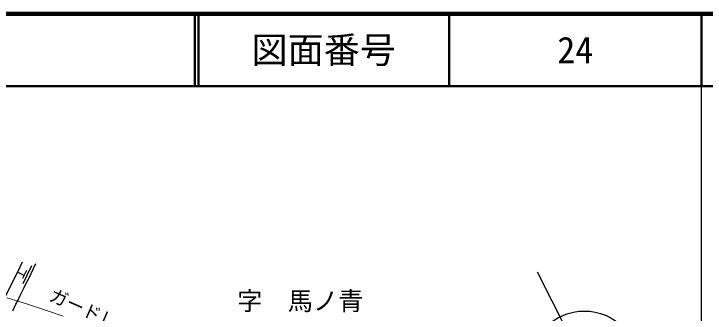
# Model space of a CAD drawing. Units: millimetres at full size, sheet at 1:1000; details may follow other scales. Extents: x 40000 to 680000, y 20000 to 380000.
# Drawn here: x 483669 to 579500, y 338541 to 380000 of the extents above; entities that cross this region are included whole.
import ezdxf
from ezdxf.enums import TextEntityAlignment as Align

# ---------------------------------------------------------------- set-up
doc = ezdxf.new("R2010")
doc.units = ezdxf.units.MM
doc.header["$LTSCALE"] = 1000
for name, color, linetype, lineweight in [('M-BGD', 7, 'Continuous', 25), ('M-BMK-SRVR', 3, 'Continuous', 25), ('M-STR-HTXT', 7, 'Continuous', 13), ('M-TTL', 2, 'Continuous', 140), ('M-TTL-BAND', 7, 'Continuous', 25), ('M-TTL-LINE', 7, 'Continuous', 50)]:
    doc.layers.add(name, color=color, linetype=linetype, lineweight=lineweight)
doc.layers.add('M-BMK-HTXT', color=7, linetype='Continuous')
doc.layers.add('M-TTL-TXT', color=7, linetype='Continuous')
doc.styles.add('ＭＳ ゴシック', font='')
doc.styles.get('ＭＳ ゴシック').set_extended_font_data('MS Gothic')

msp = doc.modelspace()

# ---------------------------------------------------------------- linework, layer by layer
at = {"layer": 'M-BGD'}
for p, q in [((484965, 342658), (486153, 345150)), ((485112, 343779), (484174, 344224)), ((484916, 343369), (485460, 344510))]:
    msp.add_line(p, q, dxfattribs=at)
for points in [[(484842, 345619), (484174, 344224), (482384, 340645), (480751, 337519), (478093, 332906), (476861, 330677), (477291, 329814), (477624, 329180), (479089, 328821), (480532, 328499), (481764, 328210), (482997, 327946), (484496, 327600), (485602, 327380), (487038, 327053), (488408, 326776), (489560, 326531), (490699, 326261), (491898, 326031), (492889, 325845), (493325, 325730)], [(483531, 338867), (483779, 339364), (483949, 339782), (484266, 340325), (484511, 340880), (484838, 341561), (485112, 342096), (485381, 342682), (485730, 343361), (486051, 344058), (486394, 344728), (486730, 345400)]]:
    msp.add_lwpolyline(points, dxfattribs=at)
at = {"layer": 'M-BMK-SRVR'}
msp.add_line((556213, 344273), (571210, 314845), dxfattribs=at)
msp.add_circle((562759, 331335), 7500, dxfattribs=at)
at = {"layer": 'M-STR-HTXT'}
msp.add_lwpolyline([(482708, 340665), (485163, 339930), (487206, 339256), (488597, 338778), (490517, 338106)], dxfattribs=at)
at = {"layer": 'M-TTL'}
msp.add_line((680000, 380000), (40000, 380000), dxfattribs=at)
at = {"layer": 'M-TTL-BAND'}
msp.add_line((579000, 20000), (579000, 370000), dxfattribs=at)
at = {"layer": 'M-TTL-LINE'}
for p, q in [((508747, 380000), (508747, 370000)), ((509247, 380000), (509247, 370000)), ((543997, 380000), (543997, 370000)), ((579000, 380000), (579000, 370000)), ((40000, 370000), (680000, 370000))]:
    msp.add_line(p, q, dxfattribs=at)

# ---------------------------------------------------------------- texts
at = {"layer": 'M-BMK-HTXT', "style": 'ＭＳ ゴシック'}
msp.add_text('字\u3000馬ノ青', height=2566, dxfattribs=at).set_placement((523375, 340238), align=Align.MIDDLE_CENTER)
at = {"layer": 'M-STR-HTXT', "style": 'ＭＳ ゴシック'}
msp.add_text('ガードレール', height=1833, rotation=336.209, dxfattribs=at).set_placement((495642, 338164), align=Align.MIDDLE_CENTER)
at = {"layer": 'M-TTL-TXT', "style": 'ＭＳ ゴシック'}
for s, p in [('図面番号', (526622, 375000)), ('24', (561497, 375000))]:
    msp.add_text(s, height=3666, dxfattribs=at).set_placement(p, align=Align.MIDDLE_CENTER)

doc.saveas('drawing.dxf')
